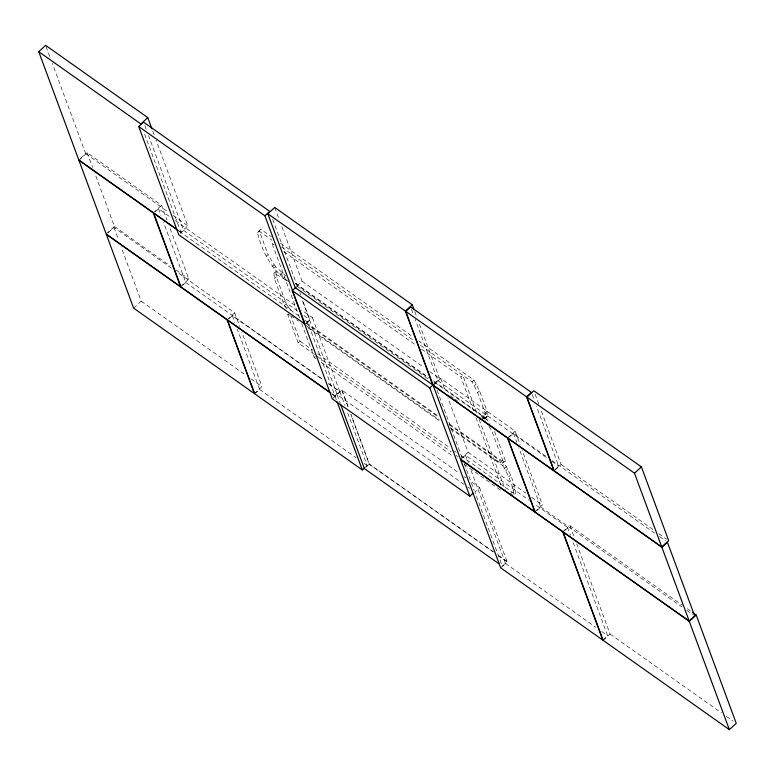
<?xml version="1.0" encoding="UTF-8"?>
<svg xmlns="http://www.w3.org/2000/svg" width="775" height="775" viewBox="0 0 775 775"><rect width="100%" height="100%" fill="white"/><g stroke="black" fill="none" stroke-linecap="round" stroke-linejoin="round"><path stroke-width="0.58" stroke-dasharray="3.88 2.91" d="M420.505 345.311L472.072 381.794L477.652 392.596L485.189 412.968L485.082 418.694L484.549 418.994L487.136 416.688L487.078 411.234L479.541 390.852L473.961 380.06L418.674 340.942M288.707 281.558C271.734 270.407 262.425 252.175 257.465 232.8L260.71 229.177L271.57 236.859M257.465 232.8L260.71 229.177M80.523 158.362L85.696 153.615L52.322 63.395M78.924 160.299L87.197 152.704L161.549 205.307L167.003 220.052M106.204 234.031L114.477 226.445L94.753 173.125M108.016 232.839L113.915 227.424L172.825 269.109M153.276 212.902L161.549 205.307M155.281 211.701L158.497 208.756L170.335 217.136M178.967 230.824L180.933 232.209L187.821 225.883L156.114 140.178M180.401 233.343L183.617 230.388L148.577 135.654M133.61 308.121L141.195 301.165L121.045 246.712M180.546 286.634L188.819 279.048L169.095 225.728M182.551 285.442L185.767 282.488L163.535 222.367M299.605 317.876L272.035 243.34L273.294 242.178M266.193 256.389L268.082 254.646L259.363 231.066M272.228 266.503L274.127 264.769L268.082 254.646M273.808 268.402L275.697 266.668L285.81 275.91M273.904 273.284L275.793 271.55L285.345 276.733L283.456 278.467L273.904 273.284L274.389 278.554L284.386 305.582L286.721 309.196L288.61 307.462L286.285 303.848L276.287 276.811L275.793 271.55M227.094 319.833L234.68 312.868L177.737 272.577M229.1 318.632L232.316 315.687L323.097 379.915M274.389 278.554L276.287 276.811M280.618 274.253L282.517 272.519M296.854 285.946L302.027 281.199L281.461 225.612M284.386 305.582L286.285 303.848M316.2 358.806L314.224 357.401L316.123 355.667L298.191 342.899L287.748 314.66L289.637 312.926M305.776 323.359L309.797 319.668L302.705 300.497M312.461 317.692L339.741 391.433L334.916 395.86L307.636 322.119L312.461 317.692L301.601 310.01M298.191 342.899L300.09 341.165L290.896 316.316M254.374 393.574L261.96 386.609L241.81 332.155M254.772 393.855L259.596 389.418L237.353 329.298M336.302 399.609L335.042 396.209L339.867 391.782L328.028 383.402M333.105 398.166L341.814 390.077L459.062 473.031M434.387 383.257L439.561 378.51L418.994 322.923M434.668 383.644L437.885 380.69L415.226 319.426M433.196 385.466L440.772 378.51L515.123 431.113L520.161 444.724M473.457 410.886L460.912 376.979L462.801 375.245L477.168 414.082M365.538 466.996L367.147 465.513L347.423 412.203M366.003 467.122L369.229 464.167L350.949 414.77M472.072 381.794L473.961 380.06M474.358 385.63L476.257 383.887M477.652 392.596L479.541 390.852M485.189 412.968L487.078 411.234M480.762 417.444L482.651 415.71L486.438 417.25M482.069 417.318L483.329 416.156M484.724 415.08L486.623 413.337M482.079 418.277L483.968 416.543M482.67 418.587L484.569 416.843M483.232 418.81L485.121 417.076M483.726 418.955L485.625 417.212M485.334 417.657L487.223 415.923M484.172 419.013L487.223 416.34M484.85 418.887L487.136 416.688M485.557 420.438L486.816 419.285L490.062 423.663M460.466 459.207L468.052 452.251L447.911 397.798M462.21 458.083L465.426 455.128L529.257 500.292M507.538 438.069L515.123 431.113M509.514 436.906L513.447 433.293L547.005 457.037M450.227 427.626L497.598 461.144L499.488 459.401L504.157 461.542L505.542 461.154L493.704 429.147M497.598 461.144L502.268 463.285L504.157 461.542M502.268 463.285L505.542 461.154M450.653 428.778L502.694 465.601L504.593 463.867C510.076 472.711 514.329 482.515 515.85 492.9L513.961 494.644L511.209 494.14M513.961 494.644C512.769 485.247 508.671 476.722 504.573 468.313L506.462 466.579M505.581 471.035L507.47 469.292M508.778 476.741L510.667 474.998M512.595 487.058L514.484 485.324M513.031 490.701L514.92 488.967M510.289 493.975L512.178 492.241L515.85 492.9M555.433 469.088L558.649 466.133L536.407 406.013M555.084 470.057L561.119 464.516L540.979 410.062M534.818 511.81L542.403 504.854L522.253 450.401M536.784 510.647L540.727 507.034L518.911 448.037M479.618 487.707L507.15 561.759L502.326 566.186L474.92 492.096L479.744 487.669L469.795 480.752M500.65 567.823L505.474 563.396L470.435 468.662M562.727 531.824L567.552 527.387L534.169 503.769M564.849 530.517L570.022 525.77L682.397 605.285M602.776 640.082L607.6 635.655L572.977 542.054M603.173 640.363L610.07 634.037L576.697 543.817M287.748 314.66L290.112 315.183M280.453 243.147L412.746 336.747M258.821 230.911L272.035 240.269M281.79 247.167L414.596 341.136M272.035 243.34L274.001 244.735M283.834 251.691L416.64 345.66M421.561 349.137L460.912 376.979M302.027 281.199L423.838 367.389M429.738 371.564L439.561 378.51M561.119 464.516L652.879 529.441M658.798 533.636L666.694 539.216M551.945 460.524L654.584 533.152M659.525 536.639L665.444 540.834M437.885 380.69L546.869 457.802M551.781 461.27L558.649 466.133M295.353 283.175L428.439 377.347M433.361 380.835L482.651 415.71M295.227 283.718L428.546 378.055M434.475 382.249L486.816 419.285M297.077 286.207L428.72 379.353M450.033 395.705L453.976 398.486M454.954 399.183L457.909 401.276M283.456 278.467L288.087 281.751M85.696 153.615L168.185 211.982M173.096 215.46L187.821 225.883M175.276 220.623L296.67 306.512M183.617 230.388L296.98 310.601M303.887 315.483L309.797 319.668M179.335 231.338L300.729 317.227M304.672 320.027L307.636 322.119M306.609 322.933L438.476 416.233M449.297 423.896L499.488 459.401M305.776 323.194L438.65 417.212M449.471 424.865L504.593 463.867M305.612 325.306L439.406 419.963M291.042 315.842L298.52 321.131M308.004 327.844L440.81 421.813M468.052 452.251L525.77 493.084M531.64 497.24L542.403 504.854M687.328 608.772L690.292 610.865M540.727 507.034L681.864 606.893M686.795 610.38L692.724 614.575M114.477 226.445L170.238 265.893M176.109 270.049L188.819 279.048M463.896 476.586L465.862 477.972M185.767 282.488L323.95 380.254M328.881 383.751L339.741 391.433M464.089 484.433L336.989 394.504L340.312 403.484M467.78 486.913L469.747 488.308M331.952 393.768L334.916 395.86M332.088 394.117L335.042 396.209M141.195 301.165L246.247 375.497M251.158 378.965L261.96 386.609M610.07 634.037L721.467 712.855M726.388 716.342L733.295 721.225M493.142 551.713L369.355 464.128L350.891 414.218M498.054 555.191L506.889 561.439M369.229 464.167L493.365 552.003M498.286 555.481L507.15 561.759M259.596 389.418L356.287 457.841M364.182 463.421L367.147 465.513M505.474 563.396L595.82 627.314M601.71 631.489L607.6 635.655M300.09 341.165L312.848 350.252M317.76 353.749L450.323 448.173M454.247 450.972L456.213 452.368M461.125 455.865L512.178 492.241M317.101 356.374L451.215 451.893M456.146 455.409L458.112 456.814M321.131 362.322L453.268 456.446M464.109 464.167L502.568 491.563M274.127 264.769L275.697 266.668M288.61 307.462L293.076 312.964M488.812 426.279L491.408 429.786L503.653 462.888M502.694 465.601L504.573 468.313M535.099 394.184L538.877 404.395M532.212 394.669L534.314 400.336M570.022 525.77L574.614 538.179M567.552 527.387L570.477 535.283M513.447 433.293L516.809 442.37M479.124 419.372L505.445 490.527M475.966 417.667L501.047 485.479M440.772 378.51L445.392 390.988M414.799 311.579L416.902 317.246M411.448 309.215L413.55 314.892M465.426 455.128L468.342 463.024M437.119 390.29L462.559 459.081M464.235 463.586L474.242 490.653M274.747 207.458L279.368 219.935M342.085 390.397L348.372 407.408M341.814 390.077L348.459 408.037M339.867 391.782L344.904 405.393M272.674 219.296L297.697 286.963M299.789 292.601L300.623 294.858M302.502 300.874L337.125 394.475M301.688 323.524L314.224 357.401M234.68 312.868L239.717 326.488M232.316 315.687L234.835 322.487M152.782 131.149L154.448 135.664M144.818 125.511L146.911 131.149M144.634 134.094L180.933 232.209M158.497 208.756L161.016 215.557M87.197 152.704L92.651 167.448M113.915 227.424L118.536 239.901M46.064 46.481L49.813 56.633"/><path stroke-width="1.16" d="M177 229.429L78.798 159.95L38.75 51.683L45.648 45.357L147.773 117.616L151.948 128.892M147.773 117.616L140.885 123.952L38.75 51.683M138.744 126.557L143.569 122.121L269.748 211.401L264.924 215.828L304.972 324.095L178.792 234.815L138.744 126.557L264.924 215.828M267.859 213.784L405.393 311.095L432.663 384.836L295.13 287.525L267.859 213.784L274.747 207.458L412.281 304.769L413.966 309.312M473.05 493.258L469.834 496.213L332.301 398.902L292.252 290.635L296.273 286.944M405.393 311.095L412.281 304.769M405.79 311.385L410.614 306.948L531.379 392.392L526.554 396.829L553.825 470.561L433.06 385.117L405.79 311.385L526.554 396.829M469.834 496.213L429.786 387.955L433.806 384.255M330.111 392.722L227.492 320.114L254.772 393.855L362.322 469.95L364.734 467.732M526.952 397.11L533.839 390.784L641.39 466.879L668.67 540.611L661.773 546.947L554.222 470.842L526.952 397.11L634.493 473.205L661.773 546.947M634.493 473.205L641.39 466.879M661.898 547.295L667.42 542.229L694.691 615.97L689.178 621.027L535.215 512.091L507.935 438.35L661.898 547.295L689.178 621.027M696.202 615.05L736.25 723.317L729.352 729.643L689.304 621.385L696.202 615.05L692.259 612.26M292.252 290.635L429.786 387.955M178.347 230.64L153.673 213.183L180.943 286.924L330.964 393.061M689.304 621.385L563.125 532.105L603.173 640.363L729.352 729.643M499.371 564.093L364.395 468.594L340.729 404.608M337.144 401.876L362.322 469.95M507.538 438.069L433.196 385.466L460.466 459.207L534.818 511.81L507.538 438.069M153.276 212.902L78.924 160.299L106.204 234.031L180.546 286.634L153.276 212.902M562.727 531.824L460.602 459.556L500.65 567.823L602.776 640.082L562.727 531.824M227.094 319.833L106.33 234.389L133.61 308.121L254.374 393.574L227.094 319.833"/></g></svg>
